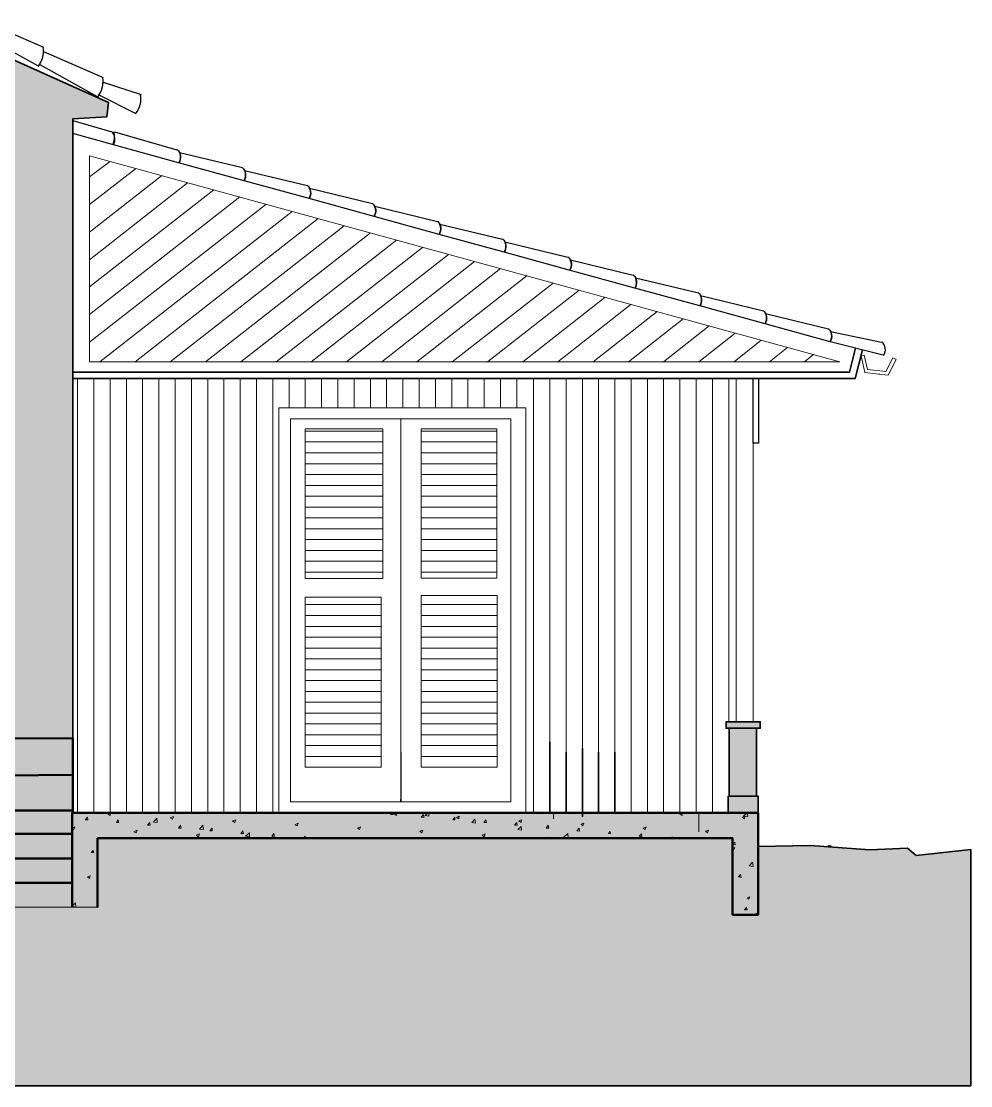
# Model space of a CAD drawing. Header units: millimetres. Extents: x 547603 to 562803, y -796635 to -788200.
# Drawn here: x 557238 to 562803, y -796635 to -790396 of the extents above; entities that cross this region are included whole.
import ezdxf

# ---------------------------------------------------------------- set-up
doc = ezdxf.new("R2010")
doc.units = ezdxf.units.MM
for name, color, linetype, lineweight in [('A-ALV-___-___-EXI', 250, 'Continuous', 35), ('A-BAS-___-___-EXI', 250, 'Continuous', 35), ('A-COB-___-___-EXI', 250, 'Continuous', 25), ('A-PIS-___-___-EXI', 250, 'Continuous', 25), ('A-POR-___-___-EXI', 250, 'Continuous', 25)]:
    doc.layers.add(name, color=color, linetype=linetype, lineweight=lineweight)

msp = doc.modelspace()

# ---------------------------------------------------------------- hatches: boundary and pattern name
at = {"layer": 'A-ALV-___-___-EXI'}
h = msp.add_hatch(color=11, dxfattribs=at)
h.paths.add_polyline_path([(557138.8, -794600.1), (557539.2, -794597), (557539.2, -790968), (557739.4, -790955.3), (557748.9, -790872.7), (557138.8, -790599.4), (557138.8, -792536.9)])
h.paths.add_polyline_path([(548333.4, -794600.1), (548771.6, -794597), (548749.7, -791937.2), (548695.7, -791937.2), (548702, -790634.4), (548063.3, -790917.2), (548063.3, -791006.2), (548193.6, -791006.2), (548193.6, -791095.1), (548301.6, -791095.1), (548314.7, -792536.9)])
at = {"layer": 'A-BAS-___-___-EXI', "transparency": 33554636}
msp.add_hatch(color=9, dxfattribs=at).paths.add_polyline_path([(548775.1, -796176.3), (548775.1, -795683.7), (549296.2, -795706), (549820.6, -795715.5), (550341.7, -795712.3), (551908.3, -795645.6), (552953.8, -795610.6), (553999.2, -795578.9), (554523.5, -795572.5), (555044.7, -795575.7), (556090.1, -795601.1), (556614.5, -795597.9), (557138.8, -795588.4), (557685.3, -795588.4), (557685.3, -795184.8), (561406.4, -795184.8), (561406.4, -795632.9), (561555.8, -795632.9), (561555.8, -795035.5), (557539.2, -795035.5), (557539.2, -794597), (557138.8, -794600.1), (557138.8, -795353.3), (548777.8, -795353.3), (548771.6, -794597), (548317.3, -794600.3), (548276.2, -794622.4), (548279.4, -794819.4), (548276.2, -794933.8), (548282.6, -795022.8), (548254, -795041.8), (548257.1, -795127.6), (548257.1, -795175.3), (548263.5, -795248.4), (548269.8, -795296.1), (548260.3, -795356.4), (548260.3, -795397.7), (548266.7, -795483.5), (548276.2, -795518.5), (548263.5, -795537.6), (548257.1, -795645.6), (548273, -795680.6), (548244.4, -795747.3), (548244.4, -796176.3)])
at = {"layer": 'A-BAS-___-___-EXI', "true_color": 0xcb9898}
msp.add_hatch(color=253, dxfattribs=at).paths.add_polyline_path([(560249.5, -796634.9), (562802.5, -796634.9), (562802.5, -795250.7), (562483.7, -795286.5), (562432.8, -795242), (562210.4, -795251.6), (561860.8, -795226.1), (561555.8, -795232.5), (561555.8, -795632.9), (561406.4, -795632.9), (561406.4, -795184.8), (557685.3, -795184.8), (557685.3, -795588.4), (557138.8, -795588.4), (556614.5, -795597.9), (556090.1, -795601.1), (555044.7, -795575.7), (554523.5, -795572.5), (553999.2, -795578.9), (552953.8, -795610.6), (551908.3, -795645.6), (550341.7, -795712.3), (549820.6, -795715.5), (549258, -795704.3), (548775.1, -795683.7), (548775.1, -796176.3), (548244.4, -796176.3), (548244.4, -795849), (547907.6, -795861.7), (547729.6, -795810.8), (547602.5, -795794.9), (547602.5, -796634.9), (558051.2, -796634.9)])
at = {"layer": 'A-PIS-___-___-EXI', "true_color": 0xc19a82, "transparency": 33554636}
h = msp.add_hatch(color=33, dxfattribs=at)
h.paths.add_polyline_path([(555852.9, -795353.3), (557138.8, -795353.3), (557138.8, -795251.6), (556836.9, -795251.6), (556836.9, -795073.6), (557138.8, -795073.6), (557138.8, -795022.8), (548775.5, -795022.8), (548775.5, -795073.6), (549102.4, -795073.6), (549102.4, -795251.6), (548777, -795251.6), (548777.8, -795353.3), (553654.6, -795353.3)])
h.paths.add_polyline_path([(550503.8, -795251.6), (550503.8, -795073.6), (550904.1, -795073.6), (550904.1, -795251.6)])
h.paths.add_polyline_path([(551333.5, -795251.6), (551333.5, -795073.6), (551719, -795073.6), (551719, -795251.6), (551456.3, -795251.6)])
h.paths.add_polyline_path([(552483.5, -795251.6), (552083.1, -795251.6), (552083.1, -795073.6), (552483.5, -795073.6)])
h.paths.add_polyline_path([(553214.3, -795251.6), (552813.9, -795251.6), (552813.9, -795073.6), (553214.3, -795073.6)])
h.paths.add_polyline_path([(549772.9, -795251.6), (549372.5, -795251.6), (549372.5, -795073.6), (549772.9, -795073.6)])
h.paths.add_polyline_path([(553637, -795251.6), (553637, -795073.6), (554037.4, -795073.6), (554037.4, -795251.6), (553654.6, -795251.6)])
h.paths.add_polyline_path([(556338, -795251.6), (555937.6, -795251.6), (555937.6, -795073.6), (556338, -795073.6)])
h.paths.add_polyline_path([(555626.2, -795251.6), (555225.8, -795251.6), (555225.8, -795073.6), (555626.2, -795073.6)])
h.paths.add_polyline_path([(554835, -795251.6), (554437.7, -795251.6), (554437.7, -795073.6), (554835, -795073.6)])
h.paths.add_polyline_path([(561381, -795035.5), (561555.8, -795035.5), (561555.8, -794937), (561546.2, -794937), (561546.2, -794539.8), (561568.5, -794539.8), (561568.5, -794501.6), (561368.3, -794501.6), (561368.3, -794539.8), (561387.4, -794539.8), (561387.4, -794937), (561381, -794937)])

# ---------------------------------------------------------------- linework, layer by layer
at = {"layer": 'A-ALV-___-___-EXI', "lineweight": 9}
for p, q in [((557567.8, -795035.3), (557567.8, -792490.2)), ((557663.1, -795035.5), (557663.1, -792490.2)), ((557758.4, -795035.2), (557758.4, -792490.2)), ((557853.8, -795035.5), (557853.8, -792490.2)), ((557949.1, -795035.5), (557949.1, -792490.2)), ((558044.4, -795035.5), (558044.4, -792490.2)), ((558139.8, -795034.7), (558139.8, -792490.2)), ((558235.1, -795035.5), (558235.1, -792490.2)), ((558330.4, -795035.5), (558330.4, -792490.2)), ((558425.7, -795034.7), (558425.7, -792490.2)), ((558521.1, -795035.5), (558521.1, -792490.2)), ((558616.4, -795035.5), (558616.4, -792490.2)), ((558711.7, -795035.5), (558711.7, -792490.2)), ((558807.1, -792661.7), (558807.1, -792490.2)), ((558902.4, -792661.7), (558902.4, -792490.2)), ((558997.7, -792661.7), (558997.7, -792490.2)), ((559093.1, -792661.7), (559093.1, -792490.2)), ((559188.4, -792661.7), (559188.4, -792490.2)), ((559283.7, -792661.7), (559283.7, -792490.2)), ((559379.1, -792661.7), (559379.1, -792490.2)), ((559474.4, -792661.7), (559474.4, -792490.2)), ((559569.7, -792661.7), (559569.7, -792490.2)), ((559665, -792661.7), (559665, -792490.2)), ((559760.4, -792661.7), (559760.4, -792490.2)), ((559855.7, -792661.7), (559855.7, -792490.2)), ((559951, -792661.7), (559951, -792490.2)), ((560046.4, -792661.7), (560046.4, -792490.2)), ((560141.7, -792661.7), (560141.7, -792490.2)), ((560240.2, -795035.5), (560240.2, -792490.2)), ((560335.5, -794792.3), (560335.5, -792490.2)), ((560430.9, -794792.3), (560430.9, -792490.2)), ((560526.2, -794792.3), (560526.2, -792490.2)), ((560621.5, -794792.3), (560621.5, -792490.2)), ((560716.9, -794792.3), (560716.9, -792490.2)), ((560812.2, -795035.5), (560812.2, -792490.2)), ((561002.8, -795035.5), (561002.8, -792490.2)), ((561193.5, -795035.5), (561193.5, -792490.2)), ((561288.8, -795035.5), (561288.8, -792490.2)), ((561384.2, -794501.6), (561384.2, -792490.2)), ((560907.5, -794692.3), (560907.5, -794441.3)), ((561384.2, -794937), (561384.2, -794539.8)), ((558616.4, -795025.9), (558616.4, -794994.2))]:
    msp.add_line(p, q, dxfattribs=at)
at = {"layer": 'A-ALV-___-___-EXI', "color": 254, "lineweight": 50}
msp.add_line((557138.8, -794600.1), (557539.2, -794597), dxfattribs=at)
at = {"layer": 'A-ALV-___-___-EXI'}
for p, q in [((560335.5, -794619.2), (560335.5, -795035.5)), ((560430.9, -794679.2), (560430.9, -795035.5)), ((560526.2, -794659.2), (560526.2, -795059.2)), ((560621.5, -794679.2), (560621.5, -795035.5)), ((560716.9, -794679.2), (560716.9, -795035.5))]:
    msp.add_line(p, q, dxfattribs=at)
at = {"layer": 'A-ALV-___-___-EXI', "color": 8, "lineweight": 50}
for p, q in [((557138.8, -794816.2), (557539.2, -794813)), ((557138.8, -795159.4), (557542.3, -795159.4)), ((557138.8, -795302.4), (557542.3, -795302.4)), ((557138.8, -795445.4), (557542.3, -795445.4))]:
    msp.add_line(p, q, dxfattribs=at)
at = {"layer": 'A-ALV-___-___-EXI', "color": 253, "lineweight": 9}
msp.add_line((561330.1, -795035.5), (561158.6, -795035.5), dxfattribs=at)
at = {"layer": 'A-ALV-___-___-EXI', "color": 18, "lineweight": 9}
for p, q in [((561973.9, -795234.4), (561965.7, -795226.1)), ((561974, -795234.4), (561966.1, -795226.1)), ((561984.8, -795226.1), (561976.4, -795234.5))]:
    msp.add_line(p, q, dxfattribs=at)
at = {"layer": 'A-ALV-___-___-EXI'}
for points in [[(557138.8, -794600.1), (557539.2, -794597), (557539.2, -790968), (557739.4, -790955.3), (557748.9, -790872.7), (557138.8, -790599.4)], [(561555.8, -795035.5), (561555.8, -794937), (561546.2, -794937), (561546.2, -794539.8), (561568.5, -794539.8), (561568.5, -794501.6), (561368.3, -794501.6), (561368.3, -794539.8), (561387.4, -794539.8), (561387.4, -794937), (561381, -794937), (561381, -795035.5)]]:
    msp.add_lwpolyline(points, close=True, dxfattribs=at)
at = {"layer": 'A-ALV-___-___-EXI', "lineweight": 9, "flags": 128}
for points in [[(560107.5, -795035.5), (560907.5, -795035.5), (560907.5, -794279.2), (560907.5, -792490.2)], [(561098.2, -795035.5), (561098.2, -794606.5), (561098.2, -792490.2)]]:
    msp.add_lwpolyline(points, dxfattribs=at)
at = {"layer": 'A-ALV-___-___-EXI', "color": 38, "lineweight": 15, "flags": 128}
msp.add_lwpolyline([(561527.2, -794501.6), (561527.2, -792490.2), (561428.7, -792490.2), (561428.7, -794501.6)], close=True, dxfattribs=at)
at = {"layer": 'A-ALV-___-___-EXI', "color": 28, "lineweight": 25, "flags": 128}
msp.add_lwpolyline([(561558.9, -792868.3), (561527.2, -792868.3), (561527.2, -792490.2), (561558.9, -792490.2)], close=True, dxfattribs=at)
at = {"layer": 'A-ALV-___-___-EXI', "color": 23, "lineweight": 35, "flags": 128}
for points in [[(561387.4, -794539.8), (561368.3, -794539.8), (561368.3, -794501.6), (561568.5, -794501.6), (561568.5, -794539.8), (561546.2, -794539.8)], [(561546.2, -794937), (561555.8, -794937), (561555.8, -795035.5), (561381, -795035.5), (560793.5, -795035.5), (561381, -795035.5), (561555.8, -795035.5), (561381, -795035.5), (561381, -794937), (561387.4, -794937), (561387.4, -794539.8), (561546.2, -794539.8), (561546.2, -794937), (561387.4, -794937)]]:
    msp.add_lwpolyline(points, close=True, dxfattribs=at)
at = {"layer": 'A-ALV-___-___-EXI', "color": 8, "lineweight": 50, "flags": 128}
msp.add_lwpolyline([(557536, -795588.4), (557536, -795035.5), (560249.5, -795035.5), (557539.2, -795035.5), (557539.2, -794597)], dxfattribs=at)
at = {"layer": 'A-ALV-___-___-EXI'}
msp.add_lwpolyline([(560249.5, -795035.5), (557539.2, -795035.5), (557539.2, -794597)], dxfattribs=at)
at = {"layer": 'A-ALV-___-___-EXI', "color": 253, "lineweight": 9, "flags": 128}
for points in [[(561114.1, -795035.5), (561110.9, -795051.4), (561098.2, -795041.8)], [(561470, -795054.5), (561492.2, -795035.5), (561495.4, -795057.7)]]:
    msp.add_lwpolyline(points, close=True, dxfattribs=at)
msp.add_lwpolyline([(561555.8, -795045), (561552.6, -795045), (561555.8, -795041.8)], dxfattribs=at)
at = {"layer": 'A-ALV-___-___-EXI', "color": 18, "lineweight": 9}
msp.add_lwpolyline([(561975.2, -795234.5), (561975.2, -795226.1)], close=True, dxfattribs=at)
at = {"layer": 'A-BAS-___-___-EXI', "color": 253, "lineweight": 9}
for p, q in [((560357.8, -795070.4), (560357.8, -795035.5)), ((561209.4, -795035.5), (561209.4, -795146.7)), ((561539.9, -795632.9), (561555.8, -795617))]:
    msp.add_line(p, q, dxfattribs=at)
at = {"layer": 'A-BAS-___-___-EXI', "color": 253, "lineweight": 9, "flags": 128}
for points in [[(557625, -795060.9), (557628.1, -795076.8), (557612.3, -795076.8)], [(557764.8, -795035.5), (557758.4, -795051.4), (557745.7, -795041.8)], [(557806.1, -795076.8), (557809.3, -795092.7), (557796.6, -795092.7)], [(558034.9, -795092.7), (558012.6, -795089.5), (558031.7, -795067.3)], [(558495.7, -795076.8), (558489.3, -795092.7), (558476.6, -795083.1)], [(559439.4, -795035.5), (559436.2, -795051.4), (559423.5, -795041.8)], [(559595.1, -795045), (559598.3, -795060.9), (559582.4, -795060.9)], [(559779.4, -795060.9), (559779.4, -795076.8), (559766.7, -795076.8)], [(559804.9, -795054.5), (559801.7, -795070.4), (559789, -795064.1)], [(559900.2, -795095.9), (559877.9, -795092.7), (559897, -795073.6)], [(559960.6, -795076.8), (559963.7, -795092.7), (559947.9, -795092.7)], [(560170.3, -795076.8), (560167.1, -795092.7), (560154.4, -795083.1)], [(561479.5, -795054.5), (561476.3, -795070.4), (561463.6, -795060.9)], [(557917.3, -795137.2), (557911, -795153.1), (557898.2, -795146.7)], [(557990.4, -795092.7), (557993.6, -795108.6), (557977.7, -795108.6)], [(558171.5, -795108.6), (558174.7, -795124.5), (558158.8, -795124.5)], [(558305, -795134), (558282.7, -795130.8), (558301.8, -795108.6)], [(558355.8, -795124.5), (558355.8, -795140.3), (558343.1, -795140.3)], [(558537, -795140.3), (558540.1, -795156.2), (558524.3, -795156.2)], [(558861.1, -795095.9), (558854.7, -795111.7), (558842, -795105.4)], [(559226.5, -795118.1), (559220.2, -795134), (559207.5, -795124.5)], [(559592, -795137.2), (559585.6, -795153.1), (559572.9, -795143.5)], [(560141.7, -795092.7), (560144.9, -795108.6), (560129, -795108.6)], [(560326, -795108.6), (560329.2, -795124.5), (560313.3, -795124.5)], [(560507.1, -795124.5), (560510.3, -795143.5), (560494.4, -795140.3)], [(560535.7, -795095.9), (560529.4, -795111.7), (560519.8, -795102.2)], [(560688.3, -795143.5), (560691.4, -795159.4), (560678.7, -795156.2)], [(560901.2, -795118.1), (560894.8, -795134), (560882.1, -795124.5)], [(561266.6, -795137.2), (561260.2, -795153.1), (561247.5, -795143.5)], [(558282.7, -795159.4), (558276.4, -795175.3), (558263.7, -795165.8)], [(558575.1, -795175.3), (558552.9, -795172.1), (558575.1, -795153.1)], [(558718.1, -795156.2), (558721.3, -795172.1), (558705.4, -795172.1)], [(559957.4, -795159.4), (559951, -795175.3), (559938.3, -795165.8)], [(560443.6, -795181.7), (560418.2, -795178.5), (560440.4, -795156.2)], [(560872.6, -795159.4), (560875.7, -795175.3), (560859.9, -795172.1)], [(561419.1, -795207.1), (561422.3, -795223), (561406.4, -795219.8)], [(561527.2, -795350.1), (561504.9, -795346.9), (561524, -795324.7)], [(557640.9, -795404.1), (557637.7, -795420), (557625, -795410.4)], [(561454.1, -795397.7), (561457.3, -795413.6), (561441.4, -795410.4)], [(557558.2, -795588.4), (557536, -795582), (557555.1, -795563)], [(561508.1, -795528), (561501.7, -795540.7), (561492.2, -795534.4)], [(561489, -795588.4), (561492.2, -795604.3), (561476.3, -795604.3)]]:
    msp.add_lwpolyline(points, close=True, dxfattribs=at)
at = {"layer": 'A-BAS-___-___-EXI', "color": 8, "lineweight": 50}
msp.add_lwpolyline([(560793.5, -795035.5), (560250.3, -795035.5), (560793.5, -795035.5), (561381, -795035.5), (561555.8, -795035.5), (561555.8, -795232.5), (561555.8, -795632.9), (561406.4, -795632.9), (561406.4, -795184.8), (557685.3, -795184.8), (557685.3, -795588.4), (557685.3, -795184.8), (561406.4, -795184.8), (561406.4, -795632.9), (561555.8, -795632.9), (561555.8, -795035.5)], dxfattribs=at)
at = {"layer": 'A-BAS-___-___-EXI', "color": 253, "lineweight": 9, "flags": 128}
for points in [[(558130, -795058.3), (558123.9, -795073.6), (558111.2, -795064.1), (558130.2, -795057.7)], [(559414, -795035.5), (559417.2, -795045), (559401.3, -795045), (559410.8, -795035.5)], [(559620.6, -795035.5), (559604.7, -795051.4), (559626.9, -795054.5), (559626.9, -795035.5)], [(557536, -795127.6), (557545.5, -795134), (557551.9, -795118.1), (557536, -795124.5)], [(560169.6, -795137.1), (560148.1, -795134), (560167.1, -795114.9), (560170.3, -795137.1)], [(558632.3, -795184.8), (558648.2, -795178.5), (558645, -795184.8)], [(558892.9, -795184.8), (558902.4, -795172.1), (558902.4, -795184.8)], [(560306.9, -795184.8), (560322.8, -795178.5), (560319.6, -795184.8)], [(561044.2, -795184.8), (561053.7, -795175.3), (561056.9, -795184.8)], [(557659.9, -795254.7), (557663.1, -795270.6), (557647.2, -795267.5), (557659.2, -795255.5)], [(561406.4, -795248.4), (561412.8, -795254.7), (561419.1, -795238.9), (561406.4, -795245.2)], [(561555.8, -795350.1), (561552.6, -795350.1), (561555.8, -795346.9)], [(557685.3, -795458.1), (557682.2, -795458.1), (557685.3, -795454.9)]]:
    msp.add_lwpolyline(points, dxfattribs=at)
at = {"layer": 'A-BAS-___-___-EXI'}
msp.add_lwpolyline([(547602.5, -796634.9), (562802.5, -796634.9), (562802.5, -795250.7), (562483.7, -795286.5), (562432.8, -795242), (562210.4, -795251.6), (561860.8, -795226.1), (561555.8, -795232.5)], dxfattribs=at)
at = {"layer": 'A-BAS-___-___-EXI', "color": 33, "lineweight": 9}
msp.add_lwpolyline([(557138.8, -795588.4), (557536, -795588.4), (557685.3, -795588.4), (557536, -795588.4), (557138.8, -795588.4)], dxfattribs=at)
at = {"layer": 'A-COB-___-___-EXI', "color": 28, "lineweight": 25}
for p, q in [((557021.2, -790396.1), (557367.6, -790548.6)), ((557339, -790659.8), (556999, -790472.3)), ((557367.6, -790574), (557717.1, -790726.5)), ((557688.5, -790840.9), (557345.3, -790650.3)), ((557717.1, -790752), (557939.6, -790825)), ((557911, -790939.4), (557694.9, -790828.2)), ((557539.2, -790977.6), (557768, -791044.3)), ((557783.8, -791044.3), (558149.3, -791149.2)), ((558165.2, -791165.1), (558533.8, -791254)), ((558546.5, -791269.9), (558915.1, -791358.9)), ((558927.8, -791374.8), (559296.4, -791463.8)), ((559309.1, -791479.6), (559677.8, -791568.6)), ((559690.5, -791584.5), (560059.1, -791673.5)), ((560071.8, -791689.4), (560440.4, -791778.3)), ((560456.3, -791794.2), (560824.9, -791883.2)), ((560837.6, -791899.1), (561206.2, -791988.1)), ((561218.9, -792004), (561587.5, -792092.9)), ((561600.3, -792108.8), (561968.9, -792197.8)), ((561981.6, -792213.7), (562280.3, -792277.2))]:
    msp.add_line(p, q, dxfattribs=at)
at = {"layer": 'A-COB-___-___-EXI', "color": 252, "lineweight": 9}
for p, q in [((557637.7, -791308.1), (557755.3, -791219.1)), ((557637.7, -791470.1), (557907.8, -791260.4)), ((557637.7, -791632.2), (558060.3, -791301.7)), ((557637.7, -791794.2), (558212.8, -791343)), ((557637.7, -791953.1), (558365.4, -791384.3)), ((557637.7, -792115.2), (558517.9, -791425.6)), ((557637.7, -792277.2), (558670.4, -791470.1)), ((557698.1, -792391.6), (558826.1, -791511.4)), ((557904.6, -792391.6), (558978.7, -791552.7)), ((558111.2, -792391.6), (559131.2, -791594)), ((558317.7, -792391.6), (559283.7, -791635.4)), ((558524.3, -792391.6), (559436.2, -791679.8)), ((558730.8, -792391.6), (559588.8, -791721.2)), ((558937.3, -792391.6), (559741.3, -791762.5)), ((559143.9, -792391.6), (559893.8, -791803.8)), ((559350.4, -792391.6), (560046.4, -791845.1)), ((559557, -792391.6), (560202.1, -791886.4)), ((559763.5, -792391.6), (560354.6, -791930.9)), ((559970.1, -792391.6), (560507.1, -791972.2)), ((560176.6, -792391.6), (560659.7, -792013.5)), ((560383.2, -792391.6), (560812.2, -792054.8)), ((560589.7, -792391.6), (560964.7, -792096.1)), ((560796.3, -792391.6), (561117.2, -792140.6)), ((561002.8, -792391.6), (561269.8, -792181.9)), ((561209.4, -792391.6), (561422.3, -792223.2)), ((561415.9, -792391.6), (561574.8, -792264.5)), ((561622.5, -792391.6), (561730.5, -792305.8)), ((561829, -792391.6), (561883.1, -792347.2))]:
    msp.add_line(p, q, dxfattribs=at)
at = {"layer": 'A-COB-___-___-EXI', "color": 18, "lineweight": 9}
msp.add_line((562270.7, -792464.7), (562264.4, -792464.7), dxfattribs=at)
at = {"layer": 'A-COB-___-___-EXI', "color": 28, "lineweight": 25, "flags": 128}
msp.add_lwpolyline([(562289.8, -792353.5), (561978.4, -792274.1), (561597.1, -792169.2), (561215.8, -792064.3), (560834.4, -791959.5), (560449.9, -791854.6), (560068.6, -791749.8), (559687.3, -791644.9), (559306, -791540), (558924.6, -791435.2), (558543.3, -791330.3), (558158.8, -791225.4), (557777.5, -791120.6), (557539.2, -791053.8)], dxfattribs=at)
at = {"layer": 'A-COB-___-___-EXI', "color": 18, "lineweight": 9, "flags": 128}
msp.add_lwpolyline([(557637.7, -792391.6), (562035.6, -792391.6), (557637.7, -791184.1)], close=True, dxfattribs=at)
at = {"layer": 'A-COB-___-___-EXI', "color": 248, "lineweight": 35, "flags": 128}
for points in [[(562127.8, -792312.2), (562092.8, -792452), (557539.2, -792452)], [(562169.1, -792321.7), (562124.6, -792490.2), (557539.2, -792490.2)]]:
    msp.add_lwpolyline(points, dxfattribs=at)
at = {"layer": 'A-COB-___-___-EXI', "color": 38, "lineweight": 15, "flags": 128}
msp.add_lwpolyline([(562347, -792369.4), (562305.7, -792448.8), (562197.7, -792436.1), (562178.6, -792353.5), (562159.5, -792356.7), (562181.8, -792455.2), (562318.4, -792471.1), (562366.1, -792378.9)], close=True, dxfattribs=at)
at = {"layer": 'A-COB-___-___-EXI', "color": 28, "lineweight": 25}
for points in [[(557336.9, -790660.3), (557362, -790628.7), (557372.3, -790587.9), (557365.5, -790548.2)], [(557345.1, -790649), (557359.6, -790626.4), (557367.3, -790600.1), (557367.6, -790573.2)], [(557686.4, -790838.3), (557711.6, -790806.7), (557721.9, -790765.9), (557715, -790726.2)], [(557694.6, -790826.9), (557709.2, -790804.3), (557716.9, -790778.1), (557717.1, -790751.2)], [(557908.8, -790936.8), (557934, -790905.2), (557944.3, -790864.4), (557937.4, -790824.7)], [(557776.4, -791121), (557793.6, -791096.3), (557789.4, -791062.4), (557766.6, -791042.6)], [(557774.8, -791119.7), (557784.6, -791095.9), (557786.5, -791069.6), (557780.1, -791044.7)], [(562291.9, -792354), (562309.1, -792329.2), (562304.9, -792295.3), (562282.1, -792275.6)]]:
    msp.add_open_spline(points, degree=3, dxfattribs=at)
for points in [[(558151.1, -791147.5), (558173.9, -791167.2), (558178.1, -791201.1), (558160.9, -791225.9), (558173.6, -791207.7), (558175, -791183.8), (558164.6, -791164.2)], [(558532.5, -791252.4), (558555.2, -791272.1), (558559.5, -791306), (558542.3, -791330.8), (558555, -791312.6), (558556.3, -791288.7), (558546, -791269.1)], [(558913.8, -791357.2), (558936.6, -791377), (558940.8, -791410.9), (558923.6, -791435.6), (558936.3, -791417.4), (558937.6, -791393.6), (558927.3, -791374)], [(559295.1, -791462.1), (559317.9, -791481.8), (559322.1, -791515.7), (559304.9, -791540.5), (559317.6, -791522.3), (559318.9, -791498.4), (559308.6, -791478.8)], [(559676.4, -791567), (559699.2, -791586.7), (559703.4, -791620.6), (559686.2, -791645.4), (559698.9, -791627.2), (559700.3, -791603.3), (559689.9, -791583.7)], [(560057.7, -791671.8), (560080.5, -791691.5), (560084.8, -791725.5), (560067.6, -791750.2), (560080.3, -791732), (560081.6, -791708.1), (560071.3, -791688.6)], [(560442.3, -791776.7), (560465, -791796.4), (560469.3, -791830.3), (560452, -791855.1), (560464.8, -791836.9), (560466.1, -791813), (560455.8, -791793.4)], [(560823.6, -791881.5), (560846.3, -791901.3), (560850.6, -791935.2), (560833.4, -791960), (560846.1, -791941.7), (560847.4, -791917.9), (560837.1, -791898.3)], [(561204.9, -791986.4), (561227.7, -792006.1), (561231.9, -792040.1), (561214.7, -792064.8), (561227.4, -792046.6), (561228.7, -792022.7), (561218.4, -792003.1)], [(561586.2, -792091.3), (561609, -792111), (561613.2, -792144.9), (561596, -792169.7), (561608.7, -792151.5), (561610.1, -792127.6), (561599.7, -792108)], [(561967.5, -792196.1), (561990.3, -792215.9), (561994.6, -792249.8), (561977.3, -792274.5), (561990.1, -792256.3), (561991.4, -792232.5), (561981, -792212.9)]]:
    msp.add_open_spline(points, degree=3, knots=[0, 0, 0, 0, 1, 1, 1, 2, 2, 2, 2], dxfattribs=at)
at = {"layer": 'A-PIS-___-___-EXI', "color": 238, "lineweight": 50}
msp.add_lwpolyline([(548775.5, -795022.8), (557138.8, -795022.8), (557539.2, -795022.8), (557542.3, -795022.8)], dxfattribs=at)
at = {"layer": 'A-POR-___-___-EXI', "color": 38, "lineweight": 15}
msp.add_line((559461.7, -794777.8), (559461.7, -792725.3), dxfattribs=at)
at = {"layer": 'A-POR-___-___-EXI', "color": 18, "lineweight": 9}
for p, q in [((558902.4, -792798.4), (559356.8, -792798.4)), ((559582.4, -792798.4), (560024.1, -792798.4)), ((558902.4, -792861.9), (559356.8, -792861.9)), ((559582.4, -792861.9), (560024.1, -792861.9)), ((558902.4, -792925.5), (559356.8, -792925.5)), ((559582.4, -792925.5), (560024.1, -792925.5)), ((558902.4, -792989), (559356.8, -792989)), ((559582.4, -792989), (560024.1, -792989)), ((558902.4, -793052.6), (559356.8, -793052.6)), ((559582.4, -793052.6), (560024.1, -793052.6)), ((558902.4, -793116.2), (559356.8, -793116.2)), ((559582.4, -793116.2), (560024.1, -793116.2)), ((558902.4, -793179.7), (559356.8, -793179.7)), ((559582.4, -793179.7), (560024.1, -793179.7)), ((558902.4, -793243.3), (559356.8, -793243.3)), ((559582.4, -793243.3), (560024.1, -793243.3)), ((558902.4, -793306.8), (559356.8, -793306.8)), ((559582.4, -793306.8), (560024.1, -793306.8)), ((558902.4, -793370.4), (559356.8, -793370.4)), ((559582.4, -793370.4), (560024.1, -793370.4)), ((558902.4, -793433.9), (559356.8, -793433.9)), ((559582.4, -793433.9), (560024.1, -793433.9)), ((558902.4, -793497.5), (559356.8, -793497.5)), ((559582.4, -793497.5), (560024.1, -793497.5)), ((558902.4, -793561), (559356.8, -793561)), ((559582.4, -793561), (560024.1, -793561)), ((558902.4, -793624.6), (559356.8, -793624.6)), ((559582.4, -793624.6), (560024.1, -793624.6)), ((558902.4, -793815.2), (559347.3, -793815.2)), ((559582.4, -793815.2), (560027.3, -793815.2)), ((558902.4, -793878.8), (559347.3, -793878.8)), ((559582.4, -793878.8), (560027.3, -793878.8)), ((558902.4, -793942.4), (559347.3, -793942.4)), ((559582.4, -793942.4), (560027.3, -793942.4)), ((558902.4, -794005.9), (559347.3, -794005.9)), ((559582.4, -794005.9), (560027.3, -794005.9)), ((558902.4, -794069.5), (559347.3, -794069.5)), ((559582.4, -794069.5), (560027.3, -794069.5)), ((558902.4, -794133), (559347.3, -794133)), ((559582.4, -794133), (560027.3, -794133)), ((558902.4, -794196.6), (559347.3, -794196.6)), ((559582.4, -794196.6), (560027.3, -794196.6)), ((558902.4, -794260.1), (559347.3, -794260.1)), ((559582.4, -794260.1), (560027.3, -794260.1)), ((558902.4, -794323.7), (559347.3, -794323.7)), ((559582.4, -794323.7), (560027.3, -794323.7)), ((558902.4, -794387.2), (559347.3, -794387.2)), ((559582.4, -794387.2), (560027.3, -794387.2)), ((558902.4, -794450.8), (559347.3, -794450.8)), ((559582.4, -794450.8), (560027.3, -794450.8)), ((558902.4, -794514.3), (559347.3, -794514.3)), ((559582.4, -794514.3), (560027.3, -794514.3)), ((558902.4, -794577.9), (559347.3, -794577.9)), ((559582.4, -794577.9), (560027.3, -794577.9)), ((558902.4, -794641.4), (559347.3, -794641.4)), ((559582.4, -794641.4), (560027.3, -794641.4)), ((558902.4, -794705), (559347.3, -794705)), ((559582.4, -794705), (560027.3, -794705))]:
    msp.add_line(p, q, dxfattribs=at)
at = {"layer": 'A-POR-___-___-EXI', "color": 38, "lineweight": 15, "flags": 128}
msp.add_lwpolyline([(560195.7, -795029.1), (560195.7, -792661.7), (558746.7, -792661.7), (558746.7, -795025.9)], dxfattribs=at)
for points in [[(560106.7, -792725.3), (558816.6, -792725.3), (558816.6, -794971.9), (560106.7, -794971.9)], [(559356.8, -792785.7), (558902.4, -792785.7), (558902.4, -793662.7), (559356.8, -793662.7)], [(560024.1, -792785.7), (559582.4, -792785.7), (559582.4, -793659.5), (560024.1, -793659.5)], [(558902.4, -794768.6), (559347.3, -794768.6), (559347.3, -793770.8), (558902.4, -793770.8)], [(559582.4, -793761.2), (560027.3, -793761.2), (560027.3, -794768.6), (559582.4, -794768.6)]]:
    msp.add_lwpolyline(points, close=True, dxfattribs=at)
at = {"layer": 'A-POR-___-___-EXI'}
msp.add_lwpolyline([(559461.7, -794679.2), (559461.7, -794971.9), (559461.7, -794957.8)], dxfattribs=at)

doc.saveas('drawing.dxf')
